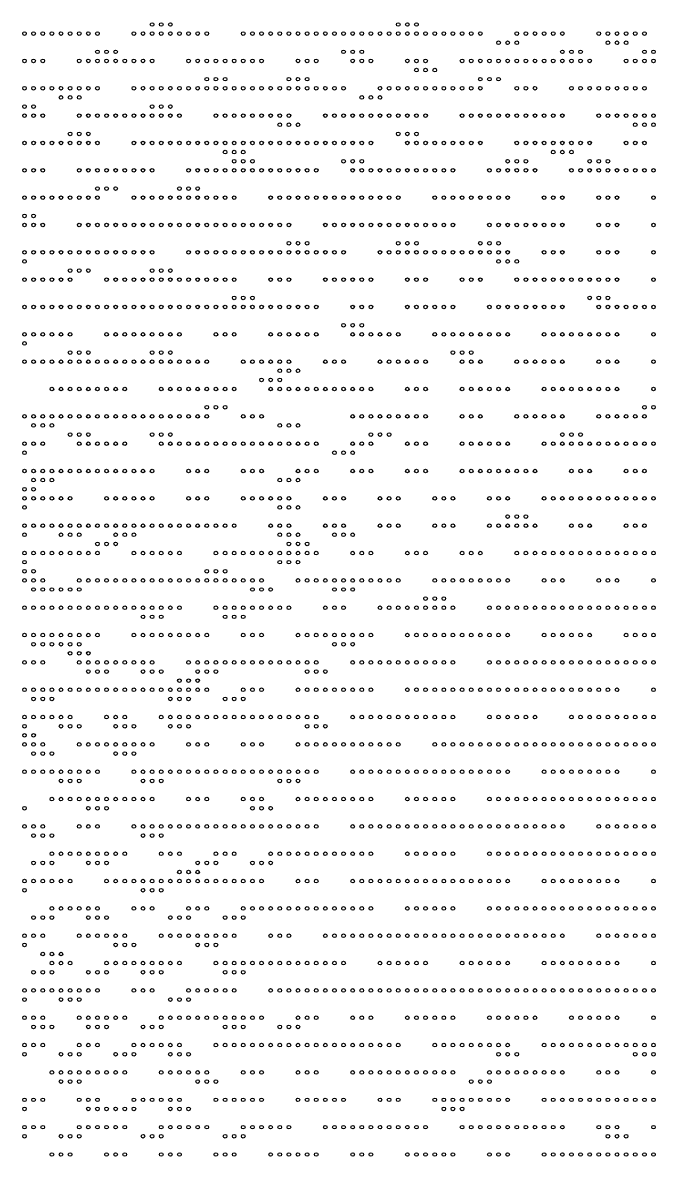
# Model space of a CAD drawing. Header units: millimetres. Extents: x 0 to 280, y 1 to 500.
# Drawn here: x 69.8 to 139.2, y 0.8 to 125.2 of the extents above; entities that cross this region are included whole.
import ezdxf

# ---------------------------------------------------------------- set-up
doc = ezdxf.new("R2010")
doc.units = ezdxf.units.MM
doc.layers.get('0').update_dxf_attribs({"linetype": 'CONTINUOUS'})

msp = doc.modelspace()

# ---------------------------------------------------------------- linework, layer by layer
for centre in [(84, 125), (85, 125), (86, 125), (111, 125), (112, 125), (113, 125), (70, 124), (71, 124), (72, 124), (73, 124), (74, 124), (75, 124), (76, 124), (77, 124), (78, 124), (82, 124), (83, 124), (84, 124), (85, 124), (86, 124), (87, 124), (88, 124), (89, 124), (90, 124), (94, 124), (95, 124), (96, 124), (97, 124), (98, 124), (99, 124), (100, 124), (101, 124), (102, 124), (103, 124), (104, 124), (105, 124), (106, 124), (107, 124), (108, 124), (109, 124), (110, 124), (111, 124), (112, 124), (113, 124), (114, 124), (115, 124), (116, 124), (117, 124), (118, 124), (119, 124), (120, 124), (122, 123), (123, 123), (124, 124), (124, 123), (125, 124), (126, 124), (127, 124), (128, 124), (129, 124), (133, 124), (134, 124), (134, 123), (135, 124), (135, 123), (136, 124), (136, 123), (137, 124), (138, 124), (78, 122), (79, 122), (80, 122), (105, 122), (106, 122), (107, 122), (129, 122), (130, 122), (131, 122), (138, 122), (139, 122), (70, 121), (71, 121), (72, 121), (76, 121), (77, 121), (78, 121), (79, 121), (80, 121), (81, 121), (82, 121), (83, 121), (84, 121), (88, 121), (89, 121), (90, 121), (91, 121), (92, 121), (93, 121), (94, 121), (95, 121), (96, 121), (100, 121), (101, 121), (102, 121), (106, 121), (107, 121), (108, 121), (112, 121), (113, 121), (114, 121), (118, 121), (119, 121), (120, 121), (121, 121), (122, 121), (123, 121), (124, 121), (125, 121), (126, 121), (127, 121), (128, 121), (129, 121), (130, 121), (131, 121), (132, 121), (136, 121), (137, 121), (138, 121), (139, 121), (113, 120), (114, 120), (115, 120), (70, 118), (71, 118), (72, 118), (73, 118), (74, 118), (75, 118), (76, 118), (77, 118), (78, 118), (82, 118), (83, 118), (84, 118), (85, 118), (86, 118), (87, 118), (88, 118), (89, 118), (90, 119), (90, 118), (91, 119), (91, 118), (92, 119), (92, 118), (93, 118), (94, 118), (95, 118), (96, 118), (97, 118), (98, 118), (99, 119), (99, 118), (100, 119), (100, 118), (101, 119), (101, 118), (102, 118), (103, 118), (104, 118), (105, 118), (109, 118), (110, 118), (111, 118), (112, 118), (113, 118), (114, 118), (115, 118), (116, 118), (117, 118), (118, 118), (119, 118), (120, 119), (120, 118), (121, 119), (122, 119), (124, 118), (125, 118), (126, 118), (130, 118), (131, 118), (132, 118), (133, 118), (134, 118), (135, 118), (136, 118), (137, 118), (138, 118), (74, 117), (75, 117), (76, 117), (107, 117), (108, 117), (109, 117), (70, 116), (71, 116), (84, 116), (85, 116), (86, 116), (70, 115), (71, 115), (72, 115), (76, 115), (77, 115), (78, 115), (79, 115), (80, 115), (81, 115), (82, 115), (83, 115), (84, 115), (85, 115), (86, 115), (87, 115), (91, 115), (92, 115), (93, 115), (94, 115), (95, 115), (96, 115), (97, 115), (98, 115), (99, 115), (103, 115), (104, 115), (105, 115), (106, 115), (107, 115), (108, 115), (109, 115), (110, 115), (111, 115), (112, 115), (113, 115), (114, 115), (118, 115), (119, 115), (120, 115), (121, 115), (122, 115), (123, 115), (124, 115), (125, 115), (126, 115), (127, 115), (128, 115), (129, 115), (133, 115), (134, 115), (135, 115), (136, 115), (137, 115), (138, 115), (139, 115), (98, 114), (99, 114), (100, 114), (137, 114), (138, 114), (139, 114), (70, 112), (71, 112), (72, 112), (73, 112), (74, 112), (75, 113), (75, 112), (76, 113), (76, 112), (77, 113), (77, 112), (78, 112), (82, 112), (83, 112), (84, 112), (85, 112), (86, 112), (87, 112), (88, 112), (89, 112), (90, 112), (91, 112), (92, 112), (93, 112), (94, 112), (95, 112), (96, 112), (97, 112), (98, 112), (99, 112), (100, 112), (101, 112), (102, 112), (103, 112), (104, 112), (105, 112), (106, 112), (107, 112), (108, 112), (111, 113), (112, 113), (112, 112), (113, 113), (113, 112), (114, 112), (115, 112), (116, 112), (117, 112), (118, 112), (119, 112), (120, 112), (124, 112), (125, 112), (126, 112), (127, 112), (128, 112), (129, 112), (130, 112), (131, 112), (132, 112), (136, 112), (137, 112), (138, 112), (92, 111), (93, 111), (94, 111), (128, 111), (129, 111), (130, 111), (93, 110), (94, 110), (95, 110), (105, 110), (106, 110), (107, 110), (123, 110), (124, 110), (125, 110), (132, 110), (133, 110), (134, 110), (70, 109), (71, 109), (72, 109), (76, 109), (77, 109), (78, 109), (79, 109), (80, 109), (81, 109), (82, 109), (83, 109), (84, 109), (88, 109), (89, 109), (90, 109), (91, 109), (92, 109), (93, 109), (94, 109), (95, 109), (96, 109), (97, 109), (98, 109), (99, 109), (100, 109), (101, 109), (102, 109), (106, 109), (107, 109), (108, 109), (109, 109), (110, 109), (111, 109), (112, 109), (113, 109), (114, 109), (115, 109), (116, 109), (117, 109), (121, 109), (122, 109), (123, 109), (124, 109), (125, 109), (126, 109), (130, 109), (131, 109), (132, 109), (133, 109), (134, 109), (135, 109), (136, 109), (137, 109), (138, 109), (139, 109), (78, 107), (79, 107), (80, 107), (87, 107), (88, 107), (89, 107), (70, 106), (71, 106), (72, 106), (73, 106), (74, 106), (75, 106), (76, 106), (77, 106), (78, 106), (82, 106), (83, 106), (84, 106), (85, 106), (86, 106), (87, 106), (88, 106), (89, 106), (90, 106), (91, 106), (92, 106), (93, 106), (97, 106), (98, 106), (99, 106), (100, 106), (101, 106), (102, 106), (103, 106), (104, 106), (105, 106), (106, 106), (107, 106), (108, 106), (109, 106), (110, 106), (111, 106), (115, 106), (116, 106), (117, 106), (118, 106), (119, 106), (120, 106), (121, 106), (122, 106), (123, 106), (127, 106), (128, 106), (129, 106), (133, 106), (134, 106), (135, 106), (139, 106), (70, 104), (71, 104), (70, 103), (71, 103), (72, 103), (76, 103), (77, 103), (78, 103), (79, 103), (80, 103), (81, 103), (82, 103), (83, 103), (84, 103), (85, 103), (86, 103), (87, 103), (88, 103), (89, 103), (90, 103), (91, 103), (92, 103), (93, 103), (94, 103), (95, 103), (96, 103), (97, 103), (98, 103), (99, 103), (103, 103), (104, 103), (105, 103), (106, 103), (107, 103), (108, 103), (109, 103), (110, 103), (111, 103), (112, 103), (113, 103), (114, 103), (115, 103), (116, 103), (117, 103), (121, 103), (122, 103), (123, 103), (124, 103), (125, 103), (126, 103), (127, 103), (128, 103), (129, 103), (133, 103), (134, 103), (135, 103), (139, 103), (99, 101), (100, 101), (101, 101), (111, 101), (112, 101), (113, 101), (120, 101), (121, 101), (122, 101), (70, 100), (71, 100), (72, 100), (73, 100), (74, 100), (75, 100), (76, 100), (77, 100), (78, 100), (79, 100), (80, 100), (81, 100), (82, 100), (83, 100), (84, 100), (88, 100), (89, 100), (90, 100), (91, 100), (92, 100), (93, 100), (94, 100), (95, 100), (96, 100), (97, 100), (98, 100), (99, 100), (100, 100), (101, 100), (102, 100), (103, 100), (104, 100), (105, 100), (109, 100), (110, 100), (111, 100), (112, 100), (113, 100), (114, 100), (115, 100), (116, 100), (117, 100), (118, 100), (119, 100), (120, 100), (121, 100), (122, 100), (123, 100), (127, 100), (128, 100), (129, 100), (133, 100), (134, 100), (135, 100), (139, 100), (70, 99), (122, 99), (123, 99), (124, 99), (70, 97), (71, 97), (72, 97), (73, 97), (74, 97), (75, 98), (75, 97), (76, 98), (77, 98), (79, 97), (80, 97), (81, 97), (82, 97), (83, 97), (84, 98), (84, 97), (85, 98), (85, 97), (86, 98), (86, 97), (87, 97), (88, 97), (89, 97), (90, 97), (91, 97), (92, 97), (93, 97), (97, 97), (98, 97), (99, 97), (103, 97), (104, 97), (105, 97), (106, 97), (107, 97), (108, 97), (112, 97), (113, 97), (114, 97), (118, 97), (119, 97), (120, 97), (124, 97), (125, 97), (126, 97), (127, 97), (128, 97), (129, 97), (130, 97), (131, 97), (132, 97), (133, 97), (134, 97), (135, 97), (139, 97), (93, 95), (94, 95), (95, 95), (132, 95), (133, 95), (134, 95), (70, 94), (71, 94), (72, 94), (73, 94), (74, 94), (75, 94), (76, 94), (77, 94), (78, 94), (79, 94), (80, 94), (81, 94), (82, 94), (83, 94), (84, 94), (85, 94), (86, 94), (87, 94), (88, 94), (89, 94), (90, 94), (91, 94), (92, 94), (93, 94), (94, 94), (95, 94), (96, 94), (97, 94), (98, 94), (99, 94), (100, 94), (101, 94), (102, 94), (106, 94), (107, 94), (108, 94), (112, 94), (113, 94), (114, 94), (115, 94), (116, 94), (117, 94), (121, 94), (122, 94), (123, 94), (124, 94), (125, 94), (126, 94), (127, 94), (128, 94), (129, 94), (133, 94), (134, 94), (135, 94), (136, 94), (137, 94), (138, 94), (139, 94), (105, 92), (106, 92), (107, 92), (70, 91), (71, 91), (72, 91), (73, 91), (74, 91), (75, 91), (79, 91), (80, 91), (81, 91), (82, 91), (83, 91), (84, 91), (85, 91), (86, 91), (87, 91), (91, 91), (92, 91), (93, 91), (97, 91), (98, 91), (99, 91), (100, 91), (101, 91), (102, 91), (106, 91), (107, 91), (108, 91), (109, 91), (110, 91), (111, 91), (115, 91), (116, 91), (117, 91), (118, 91), (119, 91), (120, 91), (121, 91), (122, 91), (123, 91), (127, 91), (128, 91), (129, 91), (130, 91), (131, 91), (132, 91), (133, 91), (134, 91), (135, 91), (139, 91), (70, 90), (75, 89), (76, 89), (77, 89), (84, 89), (85, 89), (86, 89), (117, 89), (118, 89), (119, 89), (70, 88), (71, 88), (72, 88), (73, 88), (74, 88), (75, 88), (76, 88), (77, 88), (78, 88), (79, 88), (80, 88), (81, 88), (82, 88), (83, 88), (84, 88), (85, 88), (86, 88), (87, 88), (88, 88), (89, 88), (90, 88), (94, 88), (95, 88), (96, 88), (97, 88), (98, 88), (98, 87), (99, 88), (99, 87), (100, 87), (103, 88), (104, 88), (105, 88), (109, 88), (110, 88), (111, 88), (112, 88), (113, 88), (114, 88), (118, 88), (119, 88), (120, 88), (124, 88), (125, 88), (126, 88), (127, 88), (128, 88), (129, 88), (133, 88), (134, 88), (135, 88), (139, 88), (96, 86), (97, 86), (98, 86), (73, 85), (74, 85), (75, 85), (76, 85), (77, 85), (78, 85), (79, 85), (80, 85), (81, 85), (85, 85), (86, 85), (87, 85), (88, 85), (89, 85), (90, 85), (91, 85), (92, 85), (93, 85), (97, 85), (98, 85), (99, 85), (100, 85), (101, 85), (102, 85), (103, 85), (104, 85), (105, 85), (106, 85), (107, 85), (108, 85), (112, 85), (113, 85), (114, 85), (118, 85), (119, 85), (120, 85), (121, 85), (122, 85), (123, 85), (127, 85), (128, 85), (129, 85), (130, 85), (131, 85), (132, 85), (133, 85), (134, 85), (135, 85), (139, 85), (70, 82), (71, 82), (72, 82), (73, 82), (74, 82), (75, 82), (76, 82), (77, 82), (78, 82), (79, 82), (80, 82), (81, 82), (82, 82), (83, 82), (84, 82), (85, 82), (86, 82), (87, 82), (88, 82), (89, 82), (90, 83), (90, 82), (91, 83), (92, 83), (94, 82), (95, 82), (96, 82), (106, 82), (107, 82), (108, 82), (109, 82), (110, 82), (111, 82), (112, 82), (113, 82), (114, 82), (118, 82), (119, 82), (120, 82), (124, 82), (125, 82), (126, 82), (127, 82), (128, 82), (129, 82), (133, 82), (134, 82), (135, 82), (136, 82), (137, 82), (138, 83), (138, 82), (139, 83), (71, 81), (72, 81), (73, 81), (98, 81), (99, 81), (100, 81), (75, 80), (76, 80), (77, 80), (84, 80), (85, 80), (86, 80), (108, 80), (109, 80), (110, 80), (129, 80), (130, 80), (131, 80), (70, 79), (71, 79), (72, 79), (76, 79), (77, 79), (78, 79), (79, 79), (80, 79), (81, 79), (85, 79), (86, 79), (87, 79), (88, 79), (89, 79), (90, 79), (91, 79), (92, 79), (93, 79), (94, 79), (95, 79), (96, 79), (97, 79), (98, 79), (99, 79), (100, 79), (101, 79), (102, 79), (106, 79), (107, 79), (108, 79), (112, 79), (113, 79), (114, 79), (118, 79), (119, 79), (120, 79), (121, 79), (122, 79), (123, 79), (127, 79), (128, 79), (129, 79), (130, 79), (131, 79), (132, 79), (133, 79), (134, 79), (135, 79), (136, 79), (137, 79), (138, 79), (139, 79), (70, 78), (104, 78), (105, 78), (106, 78), (70, 76), (71, 76), (72, 76), (73, 76), (74, 76), (75, 76), (76, 76), (77, 76), (78, 76), (79, 76), (80, 76), (81, 76), (82, 76), (83, 76), (84, 76), (88, 76), (89, 76), (90, 76), (94, 76), (95, 76), (96, 76), (100, 76), (101, 76), (102, 76), (106, 76), (107, 76), (108, 76), (112, 76), (113, 76), (114, 76), (118, 76), (119, 76), (120, 76), (121, 76), (122, 76), (123, 76), (124, 76), (125, 76), (126, 76), (130, 76), (131, 76), (132, 76), (136, 76), (137, 76), (138, 76), (71, 75), (72, 75), (73, 75), (98, 75), (99, 75), (100, 75), (70, 74), (71, 74), (70, 73), (70, 72), (71, 73), (72, 73), (73, 73), (74, 73), (75, 73), (79, 73), (80, 73), (81, 73), (82, 73), (83, 73), (84, 73), (88, 73), (89, 73), (90, 73), (94, 73), (95, 73), (96, 73), (97, 73), (98, 73), (98, 72), (99, 73), (99, 72), (100, 72), (103, 73), (104, 73), (105, 73), (109, 73), (110, 73), (111, 73), (115, 73), (116, 73), (117, 73), (121, 73), (122, 73), (123, 73), (127, 73), (128, 73), (129, 73), (130, 73), (131, 73), (132, 73), (133, 73), (134, 73), (135, 73), (136, 73), (137, 73), (138, 73), (139, 73), (123, 71), (124, 71), (125, 71), (70, 70), (71, 70), (72, 70), (73, 70), (74, 70), (75, 70), (76, 70), (77, 70), (78, 70), (79, 70), (80, 70), (81, 70), (82, 70), (83, 70), (84, 70), (85, 70), (86, 70), (87, 70), (88, 70), (89, 70), (90, 70), (91, 70), (92, 70), (93, 70), (97, 70), (98, 70), (99, 70), (103, 70), (104, 70), (105, 70), (109, 70), (110, 70), (111, 70), (115, 70), (116, 70), (117, 70), (121, 70), (122, 70), (123, 70), (124, 70), (125, 70), (126, 70), (130, 70), (131, 70), (132, 70), (136, 70), (137, 70), (138, 70), (70, 69), (74, 69), (75, 69), (76, 69), (80, 69), (81, 69), (82, 69), (98, 69), (99, 69), (100, 69), (104, 69), (105, 69), (106, 69), (70, 67), (71, 67), (72, 67), (73, 67), (74, 67), (75, 67), (76, 67), (77, 67), (78, 68), (78, 67), (79, 68), (80, 68), (82, 67), (83, 67), (84, 67), (85, 67), (86, 67), (87, 67), (91, 67), (92, 67), (93, 67), (94, 67), (95, 67), (96, 67), (97, 67), (98, 67), (99, 68), (99, 67), (100, 68), (100, 67), (101, 68), (101, 67), (102, 67), (106, 67), (107, 67), (108, 67), (112, 67), (113, 67), (114, 67), (118, 67), (119, 67), (120, 67), (124, 67), (125, 67), (126, 67), (127, 67), (128, 67), (129, 67), (130, 67), (131, 67), (132, 67), (133, 67), (134, 67), (135, 67), (136, 67), (137, 67), (138, 67), (139, 67), (70, 66), (98, 66), (99, 66), (100, 66), (70, 65), (71, 65), (90, 65), (91, 65), (92, 65), (70, 64), (71, 64), (72, 64), (76, 64), (77, 64), (78, 64), (79, 64), (80, 64), (81, 64), (82, 64), (83, 64), (84, 64), (85, 64), (86, 64), (87, 64), (88, 64), (89, 64), (90, 64), (91, 64), (92, 64), (93, 64), (94, 64), (95, 64), (96, 64), (100, 64), (101, 64), (102, 64), (103, 64), (104, 64), (105, 64), (106, 64), (107, 64), (108, 64), (109, 64), (110, 64), (111, 64), (115, 64), (116, 64), (117, 64), (118, 64), (119, 64), (120, 64), (121, 64), (122, 64), (123, 64), (127, 64), (128, 64), (129, 64), (133, 64), (134, 64), (135, 64), (139, 64), (71, 63), (72, 63), (73, 63), (74, 63), (75, 63), (76, 63), (95, 63), (96, 63), (97, 63), (104, 63), (105, 63), (106, 63), (114, 62), (115, 62), (116, 62), (70, 61), (71, 61), (72, 61), (73, 61), (74, 61), (75, 61), (76, 61), (77, 61), (78, 61), (79, 61), (80, 61), (81, 61), (82, 61), (83, 61), (84, 61), (85, 61), (86, 61), (87, 61), (91, 61), (92, 61), (93, 61), (94, 61), (95, 61), (96, 61), (97, 61), (98, 61), (99, 61), (103, 61), (104, 61), (105, 61), (109, 61), (110, 61), (111, 61), (112, 61), (113, 61), (114, 61), (115, 61), (116, 61), (117, 61), (121, 61), (122, 61), (123, 61), (124, 61), (125, 61), (126, 61), (127, 61), (128, 61), (129, 61), (130, 61), (131, 61), (132, 61), (133, 61), (134, 61), (135, 61), (136, 61), (137, 61), (138, 61), (139, 61), (83, 60), (84, 60), (85, 60), (92, 60), (93, 60), (94, 60), (70, 58), (71, 58), (72, 58), (73, 58), (74, 58), (75, 58), (76, 58), (77, 58), (78, 58), (82, 58), (83, 58), (84, 58), (85, 58), (86, 58), (87, 58), (88, 58), (89, 58), (90, 58), (94, 58), (95, 58), (96, 58), (100, 58), (101, 58), (102, 58), (103, 58), (104, 58), (105, 58), (106, 58), (107, 58), (108, 58), (112, 58), (113, 58), (114, 58), (115, 58), (116, 58), (117, 58), (118, 58), (119, 58), (120, 58), (121, 58), (122, 58), (123, 58), (127, 58), (128, 58), (129, 58), (130, 58), (131, 58), (132, 58), (136, 58), (137, 58), (138, 58), (139, 58), (71, 57), (72, 57), (73, 57), (74, 57), (75, 57), (75, 56), (76, 57), (76, 56), (77, 56), (104, 57), (105, 57), (106, 57), (70, 55), (71, 55), (72, 55), (76, 55), (77, 55), (78, 55), (79, 55), (80, 55), (81, 55), (82, 55), (83, 55), (84, 55), (88, 55), (89, 55), (90, 55), (91, 55), (92, 55), (93, 55), (94, 55), (95, 55), (96, 55), (97, 55), (98, 55), (99, 55), (100, 55), (101, 55), (102, 55), (106, 55), (107, 55), (108, 55), (109, 55), (110, 55), (111, 55), (112, 55), (113, 55), (114, 55), (115, 55), (116, 55), (117, 55), (121, 55), (122, 55), (123, 55), (124, 55), (125, 55), (126, 55), (127, 55), (128, 55), (129, 55), (130, 55), (131, 55), (132, 55), (133, 55), (134, 55), (135, 55), (136, 55), (137, 55), (138, 55), (139, 55), (77, 54), (78, 54), (79, 54), (83, 54), (84, 54), (85, 54), (89, 54), (90, 54), (91, 54), (101, 54), (102, 54), (103, 54), (87, 53), (88, 53), (89, 53), (70, 52), (71, 52), (71, 51), (72, 52), (72, 51), (73, 52), (73, 51), (74, 52), (75, 52), (76, 52), (77, 52), (78, 52), (79, 52), (80, 52), (81, 52), (82, 52), (83, 52), (84, 52), (85, 52), (86, 52), (86, 51), (87, 52), (87, 51), (88, 52), (88, 51), (89, 52), (90, 52), (92, 51), (93, 51), (94, 52), (94, 51), (95, 52), (96, 52), (100, 52), (101, 52), (102, 52), (103, 52), (104, 52), (105, 52), (106, 52), (107, 52), (108, 52), (112, 52), (113, 52), (114, 52), (115, 52), (116, 52), (117, 52), (118, 52), (119, 52), (120, 52), (121, 52), (122, 52), (123, 52), (124, 52), (125, 52), (126, 52), (127, 52), (128, 52), (129, 52), (130, 52), (131, 52), (132, 52), (133, 52), (134, 52), (135, 52), (139, 52), (70, 49), (71, 49), (72, 49), (73, 49), (74, 49), (75, 49), (79, 49), (80, 49), (81, 49), (85, 49), (86, 49), (87, 49), (88, 49), (89, 49), (90, 49), (91, 49), (92, 49), (93, 49), (94, 49), (95, 49), (96, 49), (97, 49), (98, 49), (99, 49), (100, 49), (101, 49), (102, 49), (106, 49), (107, 49), (108, 49), (109, 49), (110, 49), (111, 49), (112, 49), (113, 49), (114, 49), (115, 49), (116, 49), (117, 49), (121, 49), (122, 49), (123, 49), (124, 49), (125, 49), (126, 49), (130, 49), (131, 49), (132, 49), (133, 49), (134, 49), (135, 49), (136, 49), (137, 49), (138, 49), (139, 49), (70, 48), (74, 48), (75, 48), (76, 48), (80, 48), (81, 48), (82, 48), (86, 48), (87, 48), (88, 48), (101, 48), (102, 48), (103, 48), (70, 47), (70, 46), (71, 47), (71, 46), (72, 46), (76, 46), (77, 46), (78, 46), (79, 46), (80, 46), (81, 46), (82, 46), (83, 46), (84, 46), (88, 46), (89, 46), (90, 46), (94, 46), (95, 46), (96, 46), (100, 46), (101, 46), (102, 46), (103, 46), (104, 46), (105, 46), (106, 46), (107, 46), (108, 46), (109, 46), (110, 46), (111, 46), (115, 46), (116, 46), (117, 46), (118, 46), (119, 46), (120, 46), (121, 46), (122, 46), (123, 46), (124, 46), (125, 46), (126, 46), (127, 46), (128, 46), (129, 46), (130, 46), (131, 46), (132, 46), (133, 46), (134, 46), (135, 46), (136, 46), (137, 46), (138, 46), (139, 46), (71, 45), (72, 45), (73, 45), (80, 45), (81, 45), (82, 45), (70, 43), (71, 43), (72, 43), (73, 43), (74, 43), (75, 43), (76, 43), (77, 43), (78, 43), (82, 43), (83, 43), (84, 43), (85, 43), (86, 43), (87, 43), (88, 43), (89, 43), (90, 43), (91, 43), (92, 43), (93, 43), (94, 43), (95, 43), (96, 43), (97, 43), (98, 43), (99, 43), (100, 43), (101, 43), (102, 43), (106, 43), (107, 43), (108, 43), (109, 43), (110, 43), (111, 43), (112, 43), (113, 43), (114, 43), (115, 43), (116, 43), (117, 43), (118, 43), (119, 43), (120, 43), (121, 43), (122, 43), (123, 43), (127, 43), (128, 43), (129, 43), (130, 43), (131, 43), (132, 43), (133, 43), (134, 43), (135, 43), (139, 43), (74, 42), (75, 42), (76, 42), (83, 42), (84, 42), (85, 42), (98, 42), (99, 42), (100, 42), (73, 40), (74, 40), (75, 40), (76, 40), (77, 40), (78, 40), (79, 40), (80, 40), (81, 40), (82, 40), (83, 40), (84, 40), (88, 40), (89, 40), (90, 40), (94, 40), (95, 40), (96, 40), (100, 40), (101, 40), (102, 40), (103, 40), (104, 40), (105, 40), (106, 40), (107, 40), (108, 40), (112, 40), (113, 40), (114, 40), (115, 40), (116, 40), (117, 40), (121, 40), (122, 40), (123, 40), (124, 40), (125, 40), (126, 40), (127, 40), (128, 40), (129, 40), (130, 40), (131, 40), (132, 40), (133, 40), (134, 40), (135, 40), (136, 40), (137, 40), (138, 40), (139, 40), (70, 39), (77, 39), (78, 39), (79, 39), (95, 39), (96, 39), (97, 39), (70, 37), (71, 37), (71, 36), (72, 37), (72, 36), (73, 36), (76, 37), (77, 37), (78, 37), (82, 37), (83, 37), (83, 36), (84, 37), (84, 36), (85, 37), (85, 36), (86, 37), (87, 37), (88, 37), (89, 37), (90, 37), (91, 37), (92, 37), (93, 37), (94, 37), (95, 37), (96, 37), (97, 37), (98, 37), (99, 37), (100, 37), (101, 37), (102, 37), (106, 37), (107, 37), (108, 37), (109, 37), (110, 37), (111, 37), (112, 37), (113, 37), (114, 37), (115, 37), (116, 37), (117, 37), (118, 37), (119, 37), (120, 37), (121, 37), (122, 37), (123, 37), (124, 37), (125, 37), (126, 37), (127, 37), (128, 37), (129, 37), (133, 37), (134, 37), (135, 37), (136, 37), (137, 37), (138, 37), (139, 37), (73, 34), (74, 34), (75, 34), (76, 34), (77, 34), (78, 34), (79, 34), (80, 34), (81, 34), (85, 34), (86, 34), (87, 34), (91, 34), (92, 34), (93, 34), (97, 34), (98, 34), (99, 34), (100, 34), (101, 34), (102, 34), (103, 34), (104, 34), (105, 34), (106, 34), (107, 34), (108, 34), (112, 34), (113, 34), (114, 34), (115, 34), (116, 34), (117, 34), (121, 34), (122, 34), (123, 34), (124, 34), (125, 34), (126, 34), (127, 34), (128, 34), (129, 34), (130, 34), (131, 34), (132, 34), (133, 34), (134, 34), (135, 34), (136, 34), (137, 34), (138, 34), (139, 34), (71, 33), (72, 33), (73, 33), (77, 33), (78, 33), (79, 33), (89, 33), (90, 33), (91, 33), (95, 33), (96, 33), (97, 33), (70, 31), (71, 31), (72, 31), (73, 31), (74, 31), (75, 31), (79, 31), (80, 31), (81, 31), (82, 31), (83, 31), (84, 31), (85, 31), (86, 31), (87, 32), (87, 31), (88, 32), (88, 31), (89, 32), (89, 31), (90, 31), (91, 31), (92, 31), (93, 31), (94, 31), (95, 31), (96, 31), (100, 31), (101, 31), (102, 31), (106, 31), (107, 31), (108, 31), (109, 31), (110, 31), (111, 31), (112, 31), (113, 31), (114, 31), (115, 31), (116, 31), (117, 31), (118, 31), (119, 31), (120, 31), (121, 31), (122, 31), (123, 31), (127, 31), (128, 31), (129, 31), (130, 31), (131, 31), (132, 31), (133, 31), (134, 31), (135, 31), (139, 31), (70, 30), (83, 30), (84, 30), (85, 30), (73, 28), (74, 28), (75, 28), (76, 28), (77, 28), (78, 28), (82, 28), (83, 28), (84, 28), (88, 28), (89, 28), (90, 28), (94, 28), (95, 28), (96, 28), (97, 28), (98, 28), (99, 28), (100, 28), (101, 28), (102, 28), (103, 28), (104, 28), (105, 28), (106, 28), (107, 28), (108, 28), (112, 28), (113, 28), (114, 28), (115, 28), (116, 28), (117, 28), (121, 28), (122, 28), (123, 28), (124, 28), (125, 28), (126, 28), (127, 28), (128, 28), (129, 28), (130, 28), (131, 28), (132, 28), (133, 28), (134, 28), (135, 28), (136, 28), (137, 28), (138, 28), (139, 28), (71, 27), (72, 27), (73, 27), (77, 27), (78, 27), (79, 27), (86, 27), (87, 27), (88, 27), (92, 27), (93, 27), (94, 27), (70, 25), (71, 25), (72, 25), (76, 25), (77, 25), (78, 25), (79, 25), (80, 25), (81, 25), (85, 25), (86, 25), (87, 25), (88, 25), (89, 25), (90, 25), (91, 25), (92, 25), (93, 25), (97, 25), (98, 25), (99, 25), (103, 25), (104, 25), (105, 25), (106, 25), (107, 25), (108, 25), (109, 25), (110, 25), (111, 25), (112, 25), (113, 25), (114, 25), (115, 25), (116, 25), (117, 25), (118, 25), (119, 25), (120, 25), (121, 25), (122, 25), (123, 25), (124, 25), (125, 25), (126, 25), (127, 25), (128, 25), (129, 25), (133, 25), (134, 25), (135, 25), (136, 25), (137, 25), (138, 25), (139, 25), (70, 24), (80, 24), (81, 24), (82, 24), (89, 24), (90, 24), (91, 24), (72, 23), (73, 23), (74, 23), (71, 21), (72, 21), (73, 22), (73, 21), (74, 22), (75, 22), (77, 21), (78, 21), (79, 22), (79, 21), (80, 22), (81, 22), (82, 22), (83, 22), (83, 21), (84, 22), (84, 21), (85, 22), (85, 21), (86, 22), (87, 22), (91, 22), (92, 22), (92, 21), (93, 22), (93, 21), (94, 22), (94, 21), (95, 22), (96, 22), (97, 22), (98, 22), (99, 22), (100, 22), (101, 22), (102, 22), (103, 22), (104, 22), (105, 22), (109, 22), (110, 22), (111, 22), (112, 22), (113, 22), (114, 22), (118, 22), (119, 22), (120, 22), (121, 22), (122, 22), (123, 22), (127, 22), (128, 22), (129, 22), (130, 22), (131, 22), (132, 22), (133, 22), (134, 22), (135, 22), (139, 22), (70, 19), (71, 19), (72, 19), (73, 19), (74, 19), (75, 19), (76, 19), (77, 19), (78, 19), (82, 19), (83, 19), (84, 19), (88, 19), (89, 19), (90, 19), (91, 19), (92, 19), (93, 19), (97, 19), (98, 19), (99, 19), (100, 19), (101, 19), (102, 19), (103, 19), (104, 19), (105, 19), (106, 19), (107, 19), (108, 19), (109, 19), (110, 19), (111, 19), (112, 19), (113, 19), (114, 19), (115, 19), (116, 19), (117, 19), (118, 19), (119, 19), (120, 19), (121, 19), (122, 19), (123, 19), (124, 19), (125, 19), (126, 19), (127, 19), (128, 19), (129, 19), (130, 19), (131, 19), (132, 19), (133, 19), (134, 19), (135, 19), (136, 19), (137, 19), (138, 19), (139, 19), (70, 18), (74, 18), (75, 18), (76, 18), (86, 18), (87, 18), (88, 18), (70, 16), (71, 16), (72, 16), (76, 16), (77, 16), (78, 16), (79, 16), (80, 16), (81, 16), (85, 16), (86, 16), (87, 16), (88, 16), (89, 16), (90, 16), (91, 16), (92, 16), (93, 16), (94, 16), (95, 16), (96, 16), (100, 16), (101, 16), (102, 16), (106, 16), (107, 16), (108, 16), (112, 16), (113, 16), (114, 16), (115, 16), (116, 16), (117, 16), (121, 16), (122, 16), (123, 16), (124, 16), (125, 16), (126, 16), (130, 16), (131, 16), (132, 16), (133, 16), (134, 16), (135, 16), (139, 16), (71, 15), (72, 15), (73, 15), (77, 15), (78, 15), (79, 15), (83, 15), (84, 15), (85, 15), (92, 15), (93, 15), (94, 15), (98, 15), (99, 15), (100, 15), (70, 13), (71, 13), (72, 13), (76, 13), (77, 13), (78, 13), (82, 13), (83, 13), (84, 13), (85, 13), (86, 13), (87, 13), (91, 13), (92, 13), (93, 13), (94, 13), (95, 13), (96, 13), (97, 13), (98, 13), (99, 13), (100, 13), (101, 13), (102, 13), (103, 13), (104, 13), (105, 13), (106, 13), (107, 13), (108, 13), (109, 13), (110, 13), (111, 13), (115, 13), (116, 13), (117, 13), (118, 13), (119, 13), (120, 13), (121, 13), (122, 13), (123, 13), (127, 13), (128, 13), (129, 13), (130, 13), (131, 13), (132, 13), (133, 13), (134, 13), (135, 13), (136, 13), (137, 13), (138, 13), (139, 13), (70, 12), (74, 12), (75, 12), (76, 12), (80, 12), (81, 12), (82, 12), (86, 12), (87, 12), (88, 12), (122, 12), (123, 12), (124, 12), (137, 12), (138, 12), (139, 12), (73, 10), (74, 10), (75, 10), (76, 10), (77, 10), (78, 10), (79, 10), (80, 10), (81, 10), (85, 10), (86, 10), (87, 10), (88, 10), (89, 10), (90, 10), (94, 10), (95, 10), (96, 10), (100, 10), (101, 10), (102, 10), (106, 10), (107, 10), (108, 10), (109, 10), (110, 10), (111, 10), (112, 10), (113, 10), (114, 10), (115, 10), (116, 10), (117, 10), (121, 10), (122, 10), (123, 10), (124, 10), (125, 10), (126, 10), (127, 10), (128, 10), (129, 10), (133, 10), (134, 10), (135, 10), (139, 10), (74, 9), (75, 9), (76, 9), (89, 9), (90, 9), (91, 9), (119, 9), (120, 9), (121, 9), (70, 7), (71, 7), (72, 7), (76, 7), (77, 7), (78, 7), (82, 7), (83, 7), (84, 7), (85, 7), (86, 7), (87, 7), (91, 7), (92, 7), (93, 7), (94, 7), (95, 7), (96, 7), (100, 7), (101, 7), (102, 7), (103, 7), (104, 7), (105, 7), (109, 7), (110, 7), (111, 7), (115, 7), (116, 7), (117, 7), (118, 7), (119, 7), (120, 7), (121, 7), (122, 7), (123, 7), (127, 7), (128, 7), (129, 7), (130, 7), (131, 7), (132, 7), (133, 7), (134, 7), (135, 7), (136, 7), (137, 7), (138, 7), (139, 7), (70, 6), (77, 6), (78, 6), (79, 6), (80, 6), (81, 6), (82, 6), (86, 6), (87, 6), (88, 6), (116, 6), (117, 6), (118, 6), (70, 4), (71, 4), (72, 4), (76, 4), (77, 4), (78, 4), (79, 4), (80, 4), (81, 4), (85, 4), (86, 4), (87, 4), (88, 4), (89, 4), (90, 4), (94, 4), (95, 4), (96, 4), (97, 4), (98, 4), (99, 4), (103, 4), (104, 4), (105, 4), (106, 4), (107, 4), (108, 4), (109, 4), (110, 4), (111, 4), (112, 4), (113, 4), (114, 4), (118, 4), (119, 4), (120, 4), (121, 4), (122, 4), (123, 4), (124, 4), (125, 4), (126, 4), (127, 4), (128, 4), (129, 4), (133, 4), (134, 4), (135, 4), (139, 4), (70, 3), (74, 3), (75, 3), (76, 3), (83, 3), (84, 3), (85, 3), (92, 3), (93, 3), (94, 3), (134, 3), (135, 3), (136, 3), (73, 1), (74, 1), (75, 1), (79, 1), (80, 1), (81, 1), (85, 1), (86, 1), (87, 1), (91, 1), (92, 1), (93, 1), (97, 1), (98, 1), (99, 1), (100, 1), (101, 1), (102, 1), (106, 1), (107, 1), (108, 1), (112, 1), (113, 1), (114, 1), (115, 1), (116, 1), (117, 1), (121, 1), (122, 1), (123, 1), (127, 1), (128, 1), (129, 1), (130, 1), (131, 1), (132, 1), (133, 1), (134, 1), (135, 1), (136, 1), (137, 1), (138, 1), (139, 1)]:
    msp.add_circle(centre, 0.2)

doc.saveas('drawing.dxf')
